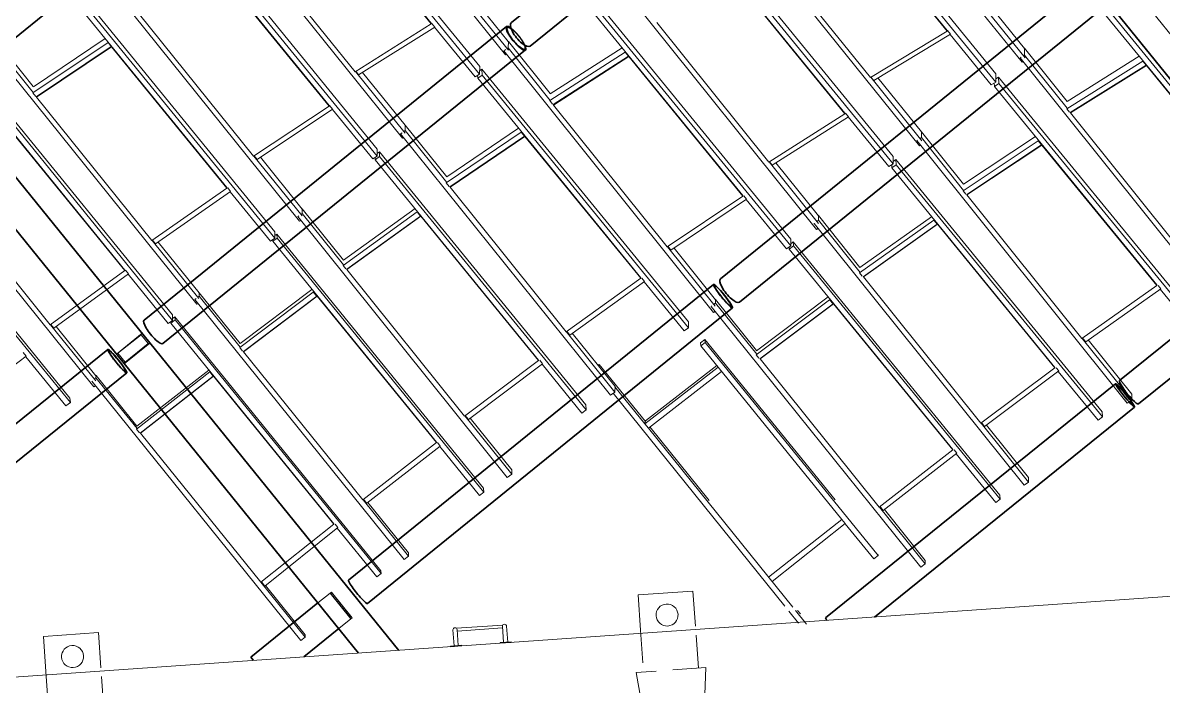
# Model space of a CAD drawing. Header units: millimetres. Extents: x 834681283 to 835686922, y 817551134 to 819407044.
# Drawn here: x 835264952 to 835275300, y 818099497 to 818105516 of the extents above; entities that cross this region are included whole.
import ezdxf

# ---------------------------------------------------------------- set-up
doc = ezdxf.new("R2010")
doc.units = ezdxf.units.MM
doc.header["$LTSCALE"] = 1200
doc.header["$MEASUREMENT"] = 0
for name, pattern in [('P01-MAGP-P-RF$0$HIDDEN2', [0.1875, 0.125, -0.0625]), ('P01-MAGP-P-RF$0$P01_MS_01_N1-FloorPlan-PART2OFUPPERROOFSETTINGOUT$0$BH DASHED2', [3, 2, -1]), ('P01-MAGP-P-RF$0$PHANTOM', [2.5, 1.25, -0.25, 0.25, -0.25, 0.25, -0.25])]:
    doc.linetypes.add(name, pattern=pattern)
for name, color, linetype, lineweight in [('P01-MAGP-P-RF$0$A-GENM', 253, 'Continuous', 13), ('P01-MAGP-P-RF$0$AR-ROOF_AR_BS_MI_', 3, 'Continuous', 18), ('P01-MAGP-P-RF$0$AR-STAIR_AR_BS_MI_', 253, 'Continuous', 18), ('P01-MAGP-P-RF$0$MMH053__', 253, 'P01-MAGP-P-RF$0$PHANTOM', 40), ('P01-MAGP-P-RF$0$P01_MS_01_N1-FloorPlan-PART2OFUPPERROOFSETTINGOUT$0$S-BEAM', 253, 'Continuous', 35), ('P01-MAGP-P-RF$0$P01_MS_01_N1-FloorPlan-PART2OFUPPERROOFSETTINGOUT$0$S-BEAM-HIDN', 253, 'P01-MAGP-P-RF$0$P01_MS_01_N1-FloorPlan-PART2OFUPPERROOFSETTINGOUT$0$BH DASHED2', 18), ('P01-MAGP-P-RF$0$ROOF MESH HALF TONE$0$A-GLAZ', 253, 'Continuous', 9), ('P01-MAGP-P-RF$0$ROOF MESH HALF TONE$0$A-MASS', 253, 'Continuous', 9)]:
    doc.layers.add(name, color=color, linetype=linetype, lineweight=lineweight)

# ---------------------------------------------------------------- blocks, each defined once
blk = doc.blocks.new('P01-MAGP-P-RF$0$P01_MS_01_N1-FloorPlan-PART2OFUPPERROOFSETTINGOUT$0$Circular Hollow Sections - CHS273x10_PSB97-8458872-PART 2 OF  UPPER ROOF SETTING OUT')
at = {"layer": 'P01-MAGP-P-RF$0$P01_MS_01_N1-FloorPlan-PART2OFUPPERROOFSETTINGOUT$0$S-BEAM'}
for p, q in [((50187, 9150), (48518, 7986)), ((48675, 7762), (50343, 8926))]:
    blk.add_line(p, q, dxfattribs=at)
for centre, major_axis, start_param, end_param in [((50265, 9038), (-78, 112), 0, 3.141593), ((50265, 9038), (-72, 104), 0, 3.141593), ((50265, 9038), (-78, 112), 3.141593, 6.283185), ((50265, 9038), (-72, 104), 3.141593, 6.283185), ((48596, 7874), (-78, 112), 0, 3.141593)]:
    blk.add_ellipse(centre, major_axis=major_axis, ratio=0.153707, start_param=start_param, end_param=end_param, dxfattribs=at)
blk = doc.blocks.new('P01-MAGP-P-RF$0$P01_MS_01_N1-FloorPlan-PART2OFUPPERROOFSETTINGOUT$0$Circular Hollow Sections - CHS273x10_PSB97-8456770-PART 2 OF  UPPER ROOF SETTING OUT')
at = {"layer": 'P01-MAGP-P-RF$0$P01_MS_01_N1-FloorPlan-PART2OFUPPERROOFSETTINGOUT$0$S-BEAM'}
for p, q in [((39380, 8908), (37808, 7812)), ((37965, 7588), (39536, 8684))]:
    blk.add_line(p, q, dxfattribs=at)
for centre, major_axis, start_param, end_param in [((39458, 8796), (-78, 112), 0, 3.141593), ((39458, 8796), (-78, 112), 3.141593, 6.283185), ((39458, 8796), (-72, 104), 0, 3.141593), ((39458, 8796), (-72, 104), 3.141593, 6.283185), ((37887, 7700), (-78, 112), 0, 3.141593)]:
    blk.add_ellipse(centre, major_axis=major_axis, ratio=0.106532, start_param=start_param, end_param=end_param, dxfattribs=at)
blk = doc.blocks.new('P01-MAGP-P-RF$0$P01_MS_01_N1-FloorPlan-PART2OFUPPERROOFSETTINGOUT$0$Circular Hollow Sections - CHS273x10_PSB97-8458911-PART 2 OF  UPPER ROOF SETTING OUT')
at = {"layer": 'P01-MAGP-P-RF$0$P01_MS_01_N1-FloorPlan-PART2OFUPPERROOFSETTINGOUT$0$S-BEAM'}
for p, q in [((48448, 11594), (44970, 9159)), ((45127, 8935), (48605, 11371))]:
    blk.add_line(p, q, dxfattribs=at)
for centre, major_axis, start_param, end_param in [((48527, 11482), (-78, 112), 0, 3.141593), ((48527, 11482), (-78, 112), 3.141593, 6.283185), ((48527, 11482), (-73, 104), 3.141593, 6.283185), ((48527, 11482), (-73, 104), 0, 3.141593), ((45048, 9047), (-78, 112), 0, 3.141593)]:
    blk.add_ellipse(centre, major_axis=major_axis, ratio=0.312425, start_param=start_param, end_param=end_param, dxfattribs=at)
blk = doc.blocks.new('P01-MAGP-P-RF$0$P01_MS_01_N1-FloorPlan-PART2OFUPPERROOFSETTINGOUT$0$Circular Hollow Sections - CHS273x10_PSB97-8458950-PART 2 OF  UPPER ROOF SETTING OUT')
at = {"layer": 'P01-MAGP-P-RF$0$P01_MS_01_N1-FloorPlan-PART2OFUPPERROOFSETTINGOUT$0$S-BEAM'}
for p, q in [((46711, 14040), (43240, 11610)), ((43396, 11386), (46867, 13816))]:
    blk.add_line(p, q, dxfattribs=at)
for centre, major_axis, start_param, end_param in [((46789, 13928), (-78, 112), 0, 3.141593), ((46789, 13928), (-73, 104), 0, 3.141593), ((46789, 13928), (-78, 112), 3.141593, 6.283185), ((46789, 13928), (-73, 104), 3.141593, 6.283185), ((43318, 11498), (-78, 112), 0, 3.141593)]:
    blk.add_ellipse(centre, major_axis=major_axis, ratio=0.364243, start_param=start_param, end_param=end_param, dxfattribs=at)
blk = doc.blocks.new('P01-MAGP-P-RF$0$P01_MS_01_N1-FloorPlan-PART2OFUPPERROOFSETTINGOUT$0$Circular Hollow Sections - CHS273x10_PSB97-8458951-PART 2 OF  UPPER ROOF SETTING OUT')
at = {"layer": 'P01-MAGP-P-RF$0$P01_MS_01_N1-FloorPlan-PART2OFUPPERROOFSETTINGOUT$0$S-BEAM'}
for p, q in [((43193, 11577), (39726, 9149)), ((39883, 8926), (43350, 11354))]:
    blk.add_line(p, q, dxfattribs=at)
for centre, major_axis, start_param, end_param in [((43272, 11465), (-78, 112), 0, 3.141593), ((43272, 11465), (-73, 104), 0, 3.141593), ((43272, 11465), (-78, 112), 5.534118, 6.283185), ((43272, 11465), (-73, 104), 5.557238, 6.283185), ((43272, 11465), (-73, 104), 3.141593, 3.867539), ((43272, 11465), (-78, 112), 3.141593, 3.89066), ((39804, 9038), (-78, 112), 0, 3.141593)]:
    blk.add_ellipse(centre, major_axis=major_axis, ratio=0.248608, start_param=start_param, end_param=end_param, dxfattribs=at)
at = {"layer": 'P01-MAGP-P-RF$0$P01_MS_01_N1-FloorPlan-PART2OFUPPERROOFSETTINGOUT$0$S-BEAM-HIDN'}
for major_axis, start_param, end_param in [((-78, 112), 3.891025, 5.533753), ((-73, 104), 3.867933, 5.556845)]:
    blk.add_ellipse((43272, 11465), major_axis=major_axis, ratio=0.248608, start_param=start_param, end_param=end_param, dxfattribs=at)
blk = doc.blocks.new('P01-MAGP-P-RF$0$P01_MS_01_N1-FloorPlan-PART2OFUPPERROOFSETTINGOUT$0$Circular Hollow Sections - CHS273x10_PSB97-8459037-PART 2 OF  UPPER ROOF SETTING OUT')
at = {"layer": 'P01-MAGP-P-RF$0$P01_MS_01_N1-FloorPlan-PART2OFUPPERROOFSETTINGOUT$0$S-BEAM'}
for p, q in [((41478, 14038), (38012, 11611)), ((38169, 11388), (41635, 13815))]:
    blk.add_line(p, q, dxfattribs=at)
for centre, major_axis, start_param, end_param in [((41557, 13927), (-78, 112), 0, 3.141593), ((41557, 13927), (-73, 104), 0, 3.141593), ((41557, 13927), (-78, 112), 5.79923, 6.283185), ((41557, 13927), (-73, 104), 5.873894, 6.283185), ((41557, 13927), (-73, 104), 3.141593, 3.551111), ((41557, 13927), (-78, 112), 3.141593, 3.625548), ((38090, 11500), (-78, 112), 0, 3.141593)]:
    blk.add_ellipse(centre, major_axis=major_axis, ratio=0.317176, start_param=start_param, end_param=end_param, dxfattribs=at)
at = {"layer": 'P01-MAGP-P-RF$0$P01_MS_01_N1-FloorPlan-PART2OFUPPERROOFSETTINGOUT$0$S-BEAM-HIDN'}
for major_axis, start_param, end_param in [((-73, 104), 3.551505, 5.8735), ((-78, 112), 3.625913, 5.798865)]:
    blk.add_ellipse((41557, 13927), major_axis=major_axis, ratio=0.317176, start_param=start_param, end_param=end_param, dxfattribs=at)
blk = doc.blocks.new('P01-MAGP-P-RF$0$ROOF MESH HALF TONE')
at = {"layer": 'P01-MAGP-P-RF$0$ROOF MESH HALF TONE$0$A-GLAZ', "lineweight": 5}
for p, q in [((41438, 13802), (43165, 11324)), ((42926, 11232), (41213, 13663)), ((41163, 13573), (42514, 11656)), ((41205, 13596), (42918, 11165)), ((46111, 13406), (47837, 10929)), ((47593, 10839), (45882, 13266)), ((45833, 13172), (47179, 11263)), ((45875, 13193), (47587, 10766)), ((40453, 13118), (42181, 10634)), ((41946, 10549), (40234, 12977)), ((41582, 12973), (42513, 11650)), ((40187, 12891), (41537, 10976)), ((40229, 12914), (41940, 10487)), ((45124, 12725), (46855, 10236)), ((41795, 11265), (40865, 12602)), ((46612, 10158), (44903, 12577)), ((46264, 12553), (47178, 11257)), ((39467, 12434), (41197, 9946)), ((44855, 12486), (46202, 10580)), ((44898, 12508), (46606, 10090)), ((39210, 12211), (40559, 10298)), ((39252, 12236), (40963, 9809)), ((40966, 9865), (39255, 12292)), ((40594, 12307), (41537, 10970)), ((46454, 10887), (45542, 12200)), ((44138, 12043), (45871, 9546)), ((40821, 10565), (39880, 11918)), ((42774, 11967), (43195, 11362)), ((42842, 11956), (43200, 11441)), ((38530, 11826), (38872, 11334)), ((43878, 11805), (45225, 9899)), ((43920, 11829), (45628, 9414)), ((45632, 9475), (43924, 11891)), ((45273, 11888), (46201, 10575)), ((38483, 11748), (40213, 9260)), ((38525, 11773), (38868, 11279)), ((39553, 11725), (38872, 11333)), ((39987, 9179), (38275, 11608)), ((38865, 11277), (39576, 11686)), ((38892, 11238), (39603, 11647)), ((38895, 11235), (39606, 11644)), ((39576, 11686), (39577, 11691)), ((39603, 11647), (39576, 11686)), ((39604, 11652), (39603, 11647)), ((39606, 11649), (39603, 11647)), ((39606, 11649), (39606, 11644)), ((39606, 11644), (40560, 10291)), ((42513, 11650), (41795, 11265)), ((41824, 11234), (42543, 11619)), ((42514, 11656), (42513, 11650)), ((42543, 11619), (42516, 11657)), ((42541, 11618), (42876, 11142)), ((48808, 11649), (50544, 9148)), ((38232, 11533), (39583, 9615)), ((38274, 11559), (39985, 9130)), ((45481, 10185), (44555, 11519)), ((47434, 11589), (47869, 10966)), ((47502, 11578), (47869, 11052)), ((50299, 9086), (48595, 11493)), ((43194, 11384), (43185, 11378)), ((43201, 11442), (43194, 11384)), ((43194, 11384), (43542, 10882)), ((43201, 11442), (43547, 10943)), ((48550, 11405), (49893, 9508)), ((48593, 11428), (50297, 9020)), ((43171, 11370), (43152, 11360)), ((43152, 11360), (44886, 8859)), ((43165, 11324), (43174, 11329)), ((44226, 11313), (43546, 10942)), ((38865, 11277), (38889, 11242)), ((38895, 11235), (38895, 11240)), ((39848, 9865), (38895, 11235)), ((41798, 11267), (42209, 10677)), ((41800, 11268), (41824, 11234)), ((41862, 11254), (42214, 10749)), ((42918, 11165), (42926, 11232)), ((42922, 11194), (42944, 11207)), ((42944, 11207), (42942, 11153)), ((44652, 8790), (42944, 11207)), ((43537, 10880), (44251, 11270)), ((43567, 10843), (44278, 11232)), ((43568, 10838), (44281, 11228)), ((44251, 11270), (44252, 11275)), ((44278, 11232), (44251, 11270)), ((44279, 11237), (44278, 11232)), ((44282, 11234), (44278, 11232)), ((44282, 11234), (44281, 11228)), ((44281, 11228), (45225, 9894)), ((47178, 11257), (46454, 10887)), ((46483, 10857), (47207, 11227)), ((47179, 11263), (47178, 11257)), ((47207, 11227), (47181, 11264)), ((47205, 11226), (47544, 10745)), ((42876, 11142), (42918, 11165)), ((42900, 11128), (42901, 11155)), ((42942, 11153), (42900, 11128)), ((42900, 11128), (44249, 9219)), ((42942, 11153), (44650, 8736)), ((37499, 11063), (39229, 8577)), ((38618, 10981), (39583, 9611)), ((41537, 10970), (40821, 10565)), ((41537, 10976), (41540, 10977)), ((41537, 10976), (41537, 10970)), ((41567, 10939), (41542, 10974)), ((47831, 10974), (47822, 10969)), ((47822, 10969), (49559, 8460)), ((47864, 10992), (47855, 10987)), ((47869, 11054), (47864, 10992)), ((47864, 10992), (48217, 10483)), ((47869, 11054), (48220, 10546)), ((39006, 8491), (37294, 10924)), ((37294, 10882), (39007, 8450)), ((40851, 10533), (41567, 10939)), ((41564, 10937), (41898, 10464)), ((43537, 10880), (43561, 10846)), ((46458, 10889), (46881, 10281)), ((46460, 10890), (46483, 10857)), ((46523, 10878), (46882, 10361)), ((47837, 10929), (47847, 10933)), ((48902, 10908), (48220, 10546)), ((48930, 10861), (48931, 10867)), ((43568, 10838), (43568, 10844)), ((44509, 9481), (43568, 10838)), ((47544, 10745), (47587, 10766)), ((47587, 10766), (47593, 10839)), ((47589, 10794), (47615, 10809)), ((47615, 10809), (47613, 10752)), ((49320, 8401), (47615, 10809)), ((48212, 10480), (48930, 10861)), ((48242, 10443), (48957, 10823)), ((48243, 10439), (48960, 10819)), ((48957, 10823), (48930, 10861)), ((48958, 10829), (48957, 10823)), ((48961, 10825), (48957, 10823)), ((48961, 10825), (48960, 10819)), ((48960, 10819), (49893, 9503)), ((42181, 10683), (42167, 10675)), ((42167, 10675), (43901, 8176)), ((42209, 10700), (42197, 10694)), ((42214, 10750), (42209, 10700)), ((42209, 10700), (42554, 10203)), ((42214, 10750), (42558, 10255)), ((47571, 10727), (47572, 10759)), ((47613, 10752), (47571, 10727)), ((47571, 10727), (48917, 8827)), ((47613, 10752), (49318, 8344)), ((40824, 10566), (41223, 9993)), ((40827, 10568), (40851, 10533)), ((42181, 10634), (42192, 10639)), ((42549, 10200), (43258, 10614)), ((43237, 10651), (42557, 10254)), ((42580, 10162), (43286, 10574)), ((42581, 10159), (43289, 10572)), ((43258, 10614), (43259, 10620)), ((43286, 10574), (43258, 10614)), ((43287, 10581), (43286, 10574)), ((43290, 10577), (43286, 10574)), ((43290, 10577), (43289, 10572)), ((43289, 10572), (44249, 9215)), ((46201, 10575), (45481, 10185)), ((46202, 10580), (46201, 10575)), ((46202, 10580), (46205, 10582)), ((46231, 10544), (46208, 10578)), ((38875, 9167), (37910, 10553)), ((40883, 10551), (41228, 10055)), ((41898, 10464), (41940, 10487)), ((41962, 10481), (41921, 10455)), ((41921, 10455), (41921, 10476)), ((41921, 10455), (43273, 8539)), ((41940, 10487), (41946, 10549)), ((41943, 10512), (41963, 10525)), ((41963, 10525), (41962, 10481)), ((41962, 10481), (43672, 8058)), ((43673, 8103), (41963, 10525)), ((45511, 10154), (46231, 10544)), ((46228, 10543), (46564, 10068)), ((48212, 10480), (48235, 10447)), ((46883, 10363), (46878, 10311)), ((46883, 10363), (47230, 9861)), ((48243, 10439), (48243, 10444)), ((49174, 9095), (48243, 10439)), ((40560, 10291), (39848, 9865)), ((39878, 9832), (40591, 10259)), ((40561, 10296), (40559, 10298)), ((40561, 10296), (40560, 10291)), ((40561, 10296), (40564, 10298)), ((40591, 10259), (40567, 10294)), ((40588, 10257), (40921, 9784)), ((46840, 10288), (46836, 10286)), ((46836, 10286), (48574, 7776)), ((46878, 10311), (46865, 10303)), ((46878, 10311), (47227, 9806)), ((47911, 10247), (47230, 9861)), ((42549, 10200), (42572, 10167)), ((42581, 10159), (42581, 10163)), ((43539, 8778), (42581, 10159)), ((45484, 10186), (45893, 9598)), ((45487, 10188), (45511, 10154)), ((45546, 10173), (45897, 9668)), ((46606, 10090), (46612, 10158)), ((46855, 10236), (46867, 10242)), ((47222, 9803), (47934, 10207)), ((47253, 9766), (47961, 10168)), ((47254, 9762), (47965, 10166)), ((47934, 10207), (47935, 10214)), ((47961, 10168), (47934, 10207)), ((47962, 10176), (47961, 10168)), ((47965, 10171), (47961, 10168)), ((47965, 10171), (47965, 10166)), ((47965, 10166), (48917, 8822)), ((41228, 10057), (41224, 10016)), ((41228, 10057), (41570, 9565)), ((46564, 10068), (46606, 10090)), ((46592, 10054), (46592, 10083)), ((46634, 10080), (46592, 10054)), ((46592, 10054), (47941, 8146)), ((46608, 10111), (46634, 10127)), ((46634, 10127), (46634, 10080)), ((48341, 7714), (46634, 10127)), ((46634, 10080), (48340, 7667)), ((41195, 9997), (41183, 9990)), ((41183, 9990), (42915, 7496)), ((41197, 9946), (41209, 9952)), ((41224, 10016), (41212, 10008)), ((41224, 10016), (41567, 9523)), ((41562, 9520), (42266, 9957)), ((42250, 9988), (41569, 9566)), ((42266, 9957), (42268, 9963)), ((42294, 9917), (42266, 9957)), ((39851, 9866), (40237, 9310)), ((39853, 9868), (39878, 9832)), ((39905, 9848), (40244, 9362)), ((40963, 9809), (40966, 9865)), ((40965, 9833), (40982, 9844)), ((40982, 9844), (40982, 9809)), ((42694, 7413), (40982, 9844)), ((41593, 9483), (42294, 9917)), ((41594, 9480), (42298, 9916)), ((42295, 9924), (42294, 9917)), ((42298, 9920), (42294, 9917)), ((42298, 9920), (42298, 9916)), ((42298, 9916), (43272, 8536)), ((45225, 9894), (44509, 9481)), ((44540, 9449), (45256, 9863)), ((45225, 9899), (45225, 9894)), ((45256, 9863), (45233, 9897)), ((45253, 9861), (45586, 9390)), ((40921, 9784), (40963, 9809)), ((40982, 9809), (40941, 9782)), ((40941, 9782), (40941, 9796)), ((40941, 9782), (42295, 7860)), ((40982, 9809), (42694, 7378)), ((47222, 9803), (47244, 9771)), ((47254, 9762), (47254, 9767)), ((48204, 8390), (47254, 9762)), ((45893, 9627), (45878, 9618)), ((45897, 9670), (45893, 9627)), ((45893, 9627), (46238, 9129)), ((45897, 9670), (46240, 9174)), ((39583, 9611), (38875, 9167)), ((38905, 9133), (39614, 9578)), ((39583, 9615), (39587, 9617)), ((39583, 9615), (39583, 9611)), ((39614, 9578), (39590, 9613)), ((39611, 9576), (39944, 9104)), ((41562, 9520), (41585, 9487)), ((45854, 9603), (45852, 9601)), ((45852, 9601), (47587, 7098)), ((45871, 9546), (45885, 9553)), ((46232, 9125), (46938, 9555)), ((46921, 9588), (46240, 9174)), ((46938, 9555), (46939, 9563)), ((46966, 9516), (46938, 9555)), ((46967, 9524), (46966, 9516)), ((41594, 9480), (41594, 9484)), ((42567, 8079), (41594, 9480)), ((44512, 9482), (44905, 8916)), ((44516, 9484), (44540, 9449)), ((44570, 9467), (44913, 8973)), ((45628, 9414), (45632, 9475)), ((45629, 9432), (45652, 9448)), ((45652, 9448), (45653, 9412)), ((47362, 7024), (45652, 9448)), ((46264, 9088), (46966, 9516)), ((46266, 9086), (46970, 9515)), ((46971, 9519), (46966, 9516)), ((46971, 9519), (46970, 9515)), ((46970, 9515), (47941, 8143)), ((40241, 9332), (40228, 9323)), ((40244, 9362), (40241, 9332)), ((40241, 9332), (40580, 8844)), ((40244, 9362), (40581, 8877)), ((41265, 9322), (40581, 8877)), ((45586, 9390), (45628, 9414)), ((45653, 9412), (45611, 9385)), ((45611, 9385), (45611, 9404)), ((45611, 9385), (46964, 7467)), ((45653, 9412), (47363, 6988)), ((40211, 9312), (40200, 9305)), ((40200, 9305), (41930, 6819)), ((40213, 9260), (40226, 9267)), ((40575, 8841), (41276, 9297)), ((40607, 8803), (41305, 9257)), ((40608, 8801), (41309, 9257)), ((41276, 9297), (41278, 9304)), ((41305, 9257), (41276, 9297)), ((41306, 9264), (41305, 9257)), ((41309, 9260), (41305, 9257)), ((41309, 9260), (41309, 9257)), ((41309, 9257), (42295, 7857)), ((44249, 9215), (43539, 8778)), ((44249, 9219), (44249, 9215)), ((44281, 9183), (44258, 9216)), ((38877, 9168), (39251, 8630)), ((38880, 9170), (38905, 9133)), ((38927, 9147), (39254, 8677)), ((39944, 9104), (39985, 9130)), ((39966, 9106), (39965, 9117)), ((40007, 9134), (39966, 9106)), ((41316, 7186), (39966, 9106)), ((39985, 9130), (39987, 9179)), ((39986, 9146), (40006, 9159)), ((40006, 9159), (41712, 6732)), ((40006, 9159), (40007, 9134)), ((41713, 6708), (40007, 9134)), ((43570, 8746), (44281, 9183)), ((44277, 9180), (44608, 8711)), ((46232, 9125), (46254, 9094)), ((46266, 9086), (46266, 9090)), ((47235, 7688), (46266, 9086)), ((38637, 8897), (38612, 8932)), ((44873, 8919), (44868, 8916)), ((44868, 8916), (46600, 6423)), ((44910, 8943), (44893, 8933)), ((44913, 8974), (44910, 8943)), ((44910, 8943), (45251, 8453)), ((44913, 8974), (45252, 8486)), ((45244, 8448), (45945, 8901)), ((45934, 8927), (45251, 8485)), ((45945, 8901), (45947, 8909)), ((45973, 8861), (45945, 8901)), ((37931, 8437), (38637, 8897)), ((38633, 8894), (38965, 8423)), ((40575, 8841), (40599, 8808)), ((40608, 8801), (40608, 8804)), ((41594, 7386), (40608, 8801)), ((44886, 8859), (44902, 8868)), ((45276, 8411), (45973, 8861)), ((45278, 8410), (45978, 8862)), ((45975, 8869), (45973, 8861)), ((45978, 8864), (45973, 8861)), ((45978, 8864), (45978, 8862)), ((45978, 8862), (46964, 7465)), ((48917, 8822), (48204, 8390)), ((48917, 8827), (48917, 8822)), ((48950, 8791), (48927, 8823)), ((43541, 8779), (43942, 8201)), ((43545, 8782), (43570, 8746)), ((43594, 8760), (43948, 8251)), ((44608, 8711), (44650, 8736)), ((44650, 8736), (44652, 8790)), ((48236, 8358), (48950, 8791)), ((48944, 8788), (49276, 8319)), ((40944, 6151), (39214, 8631)), ((39255, 8659), (39239, 8648)), ((39254, 8678), (39257, 8680)), ((39257, 8680), (39255, 8659)), ((39595, 8172), (39255, 8659)), ((39595, 8195), (39257, 8680)), ((39590, 8168), (40288, 8639)), ((40282, 8657), (39595, 8194)), ((39621, 8130), (40317, 8598)), ((39623, 8129), (40321, 8599)), ((40288, 8639), (40289, 8645)), ((40317, 8598), (40288, 8639)), ((40318, 8605), (40317, 8598)), ((40321, 8601), (40317, 8598)), ((40321, 8601), (40321, 8599)), ((40321, 8599), (41316, 7184)), ((44790, 8593), (44749, 8565)), ((44749, 8565), (44750, 8591)), ((44750, 8591), (44791, 8619)), ((44791, 8619), (44790, 8593)), ((46222, 6556), (44790, 8593)), ((44791, 8619), (45869, 7087)), ((39007, 8450), (39006, 8491)), ((39229, 8577), (39245, 8587)), ((43272, 8536), (42567, 8079)), ((42599, 8046), (43305, 8503)), ((43273, 8539), (43272, 8536)), ((43305, 8503), (43282, 8536)), ((43301, 8500), (43631, 8032)), ((44749, 8565), (45916, 6905)), ((38965, 8423), (39007, 8450)), ((43807, 8453), (43819, 8461)), ((43819, 8461), (43815, 8442)), ((43819, 8461), (44200, 7915)), ((45244, 8448), (45266, 8417)), ((45278, 8410), (45279, 8412)), ((46263, 6992), (45278, 8410)), ((48207, 8391), (48616, 7801)), ((48211, 8394), (48236, 8358)), ((44194, 7894), (44892, 8361)), ((44881, 8376), (44202, 7921)), ((44920, 8321), (44223, 7853)), ((48261, 8373), (48620, 7854)), ((43901, 8176), (43942, 8201)), ((45345, 6157), (43927, 8192)), ((43942, 8201), (43948, 8251)), ((43947, 8249), (44195, 7894)), ((39590, 8168), (39613, 8134)), ((39623, 8129), (39623, 8131)), ((40618, 6703), (39623, 8129)), ((42570, 8080), (42957, 7523)), ((42573, 8083), (42599, 8046)), ((43672, 8058), (43673, 8103)), ((47941, 8143), (47235, 7688)), ((47268, 7655), (47975, 8111)), ((47941, 8146), (47941, 8143)), ((47975, 8111), (47953, 8142)), ((47969, 8107), (48299, 7640)), ((42617, 8057), (42960, 7563)), ((43631, 8032), (43672, 8058)), ((44202, 7921), (44194, 7894)), ((44194, 7894), (44223, 7853)), ((42295, 7857), (41594, 7386)), ((41626, 7351), (42328, 7823)), ((42295, 7860), (42295, 7857)), ((42328, 7823), (42305, 7857)), ((42323, 7820), (42653, 7351)), ((44223, 7853), (45416, 6142)), ((44237, 7863), (44726, 7160)), ((44726, 7160), (44237, 7863)), ((48574, 7776), (48616, 7801)), ((48616, 7801), (48620, 7854)), ((47238, 7688), (47629, 7124)), ((47242, 7693), (47268, 7655)), ((47285, 7667), (47633, 7166)), ((48299, 7640), (48340, 7667)), ((48340, 7667), (48341, 7714)), ((42957, 7523), (42960, 7563)), ((42915, 7496), (42957, 7523)), ((46964, 7465), (46263, 6992)), ((46964, 7467), (46964, 7465)), ((46999, 7432), (46976, 7463)), ((41596, 7385), (41971, 6847)), ((41599, 7389), (41626, 7351)), ((41638, 7359), (41974, 6877)), ((42653, 7351), (42694, 7378)), ((42694, 7378), (42694, 7413)), ((46297, 6959), (46999, 7432)), ((46992, 7427), (47322, 6960)), ((41316, 7184), (40618, 6703)), ((40651, 6667), (41349, 7149)), ((41316, 7184), (41316, 7186)), ((41349, 7149), (41326, 7183)), ((41672, 6680), (41344, 7146)), ((47629, 7124), (47633, 7166)), ((47587, 7098), (47629, 7124)), ((46265, 6993), (46642, 6451)), ((46270, 6997), (46297, 6959)), ((46308, 6966), (46645, 6481)), ((47322, 6960), (47363, 6988)), ((47363, 6988), (47362, 7024)), ((41930, 6819), (41971, 6847)), ((41971, 6847), (41974, 6877)), ((45916, 6905), (45217, 6427)), ((45245, 6386), (45945, 6865)), ((45945, 6865), (45916, 6905)), ((45945, 6863), (46181, 6528)), ((41713, 6708), (41712, 6732)), ((40985, 6179), (40619, 6704)), ((40623, 6707), (40651, 6667)), ((40987, 6199), (40657, 6672)), ((41672, 6680), (41713, 6708)), ((46181, 6528), (46222, 6556)), ((46222, 6556), (46223, 6564)), ((46600, 6423), (46642, 6451)), ((46642, 6451), (46645, 6481)), ((40944, 6151), (40985, 6179)), ((40985, 6179), (40987, 6199)), ((45459, 5993), (45378, 6109)), ((45439, 6109), (45529, 5980)), ((45459, 6109), (45483, 6075))]:
    blk.add_line(p, q, dxfattribs=at)
at = {"layer": 'P01-MAGP-P-RF$0$ROOF MESH HALF TONE$0$A-MASS', "lineweight": 5}
for points, knots in [([(26562, 74607), (26762, 74322), (27147, 73772), (27692, 72993), (28213, 72250), (28632, 71651), (28962, 71180), (29208, 70828), (29453, 70478), (29658, 70186), (29822, 69952), (29985, 69718), (30190, 69426), (30436, 69074), (30683, 68722), (30929, 68370), (31135, 68076), (31300, 67841), (31424, 67664), (31548, 67487), (31672, 67310), (31796, 67133), (31961, 66896), (32251, 66482), (32584, 66007), (32917, 65531), (33168, 65173), (33419, 64814), (33671, 64454), (33924, 64094), (34261, 63612), (34685, 63007), (35196, 62277), (35710, 61543), (36227, 60804), (36922, 59812), (37624, 58809), (38334, 57795), (39051, 56772), (39957, 55478), (40880, 54160), (41629, 53090), (42196, 52280), (42769, 51461), (43347, 50637), (43928, 49806), (44512, 48972), (45098, 48136), (45684, 47298), (46271, 46460), (46857, 45623), (47441, 44789), (48219, 43678), (49188, 42294), (50152, 40918), (50919, 39822), (51684, 38730), (52635, 37372), (53769, 35752), (54708, 34411), (55455, 33344), (56014, 32546), (56571, 31750), (57127, 30957), (57680, 30166), (58140, 29509), (58508, 28984), (58737, 28657), (58920, 28396), (59057, 28200), (59194, 28004), (59331, 27808), (59468, 27613), (59650, 27352), (59878, 27027), (60151, 26637), (60514, 26118), (60968, 25471), (61510, 24697), (62050, 23925), (62589, 23155), (63127, 22388), (63663, 21622), (64197, 20859), (64730, 20098), (65261, 19339), (65703, 18709), (66055, 18205), (66319, 17828), (66583, 17452), (66846, 17076), (67109, 16700), (67460, 16199), (67899, 15572), (68428, 14817), (68960, 14057), (69498, 13289), (70224, 12252), (71152, 10927), (71924, 9824), (72319, 9260)], [0, 0, 0, 0, 0.011905, 0.02381, 0.035714, 0.047619, 0.053571, 0.059524, 0.065476, 0.071429, 0.074405, 0.077381, 0.083333, 0.089286, 0.095238, 0.10119, 0.107143, 0.110119, 0.113095, 0.116071, 0.119048, 0.122024, 0.125, 0.130952, 0.142857, 0.14881, 0.154762, 0.160714, 0.166667, 0.172619, 0.178571, 0.190476, 0.202381, 0.214286, 0.22619, 0.238095, 0.261905, 0.27381, 0.285714, 0.309524, 0.333333, 0.345238, 0.357143, 0.369048, 0.380952, 0.392857, 0.404762, 0.416667, 0.428571, 0.440476, 0.452381, 0.464286, 0.47619, 0.5, 0.52381, 0.535714, 0.547619, 0.571429, 0.595238, 0.619048, 0.630952, 0.642857, 0.654762, 0.666667, 0.678571, 0.690476, 0.696429, 0.702381, 0.705357, 0.708333, 0.71131, 0.714286, 0.717262, 0.720238, 0.72619, 0.732143, 0.738095, 0.75, 0.761905, 0.77381, 0.785714, 0.797619, 0.809524, 0.821429, 0.833333, 0.845238, 0.857143, 0.863095, 0.869048, 0.875, 0.880952, 0.886905, 0.892857, 0.904762, 0.916667, 0.928571, 0.940476, 0.952381, 0.97619, 1, 1, 1, 1]), ([(72319, 9260), (72270, 9330), (72171, 9471), (71975, 9751), (71635, 10236), (71157, 10919), (70595, 11722), (70042, 12511), (69498, 13289), (68960, 14057), (68428, 14817), (67899, 15572), (67460, 16199), (67109, 16700), (66846, 17076), (66583, 17452), (66319, 17828), (66055, 18205), (65791, 18583), (65526, 18961), (65173, 19466), (64818, 19972), (64463, 20479), (64197, 20860), (63930, 21241), (63662, 21623), (63395, 22005), (63171, 22324), (62992, 22580), (62858, 22772), (62724, 22963), (62589, 23156), (62454, 23348), (62275, 23604), (61960, 24054), (61330, 24954), (60425, 26247), (59332, 27807), (58416, 29115), (57772, 30034), (57403, 30561), (57126, 30957), (56849, 31353), (56571, 31750), (56293, 32148), (55921, 32679), (55269, 33610), (54333, 34947), (53391, 36292), (52634, 37373), (52064, 38187), (51492, 39003), (50919, 39822), (50344, 40644), (49766, 41468), (49188, 42295), (48607, 43124), (48025, 43955), (47441, 44789), (46857, 45623), (46271, 46460), (45684, 47298), (45098, 48136), (44512, 48972), (43928, 49806), (43347, 50637), (42769, 51461), (42196, 52280), (41629, 53090), (41067, 53892), (40511, 54687), (39959, 55474), (39231, 56514), (38332, 57798), (37448, 59061), (36748, 60060), (36227, 60804), (35710, 61543), (35003, 62553), (34292, 63568), (33576, 64590), (33042, 65353), (32511, 66111), (31982, 66867), (31455, 67620), (31017, 68245), (30667, 68745), (30406, 69118), (30144, 69492), (29883, 69865), (29665, 70175), (29492, 70423), (29361, 70610), (29231, 70796), (29057, 71044), (28839, 71356), (28574, 71734), (28217, 72244), (27759, 72898), (27182, 73721), (26774, 74305), (26562, 74607)], [0, 0, 0, 0, 0.002976, 0.005952, 0.011905, 0.02381, 0.035714, 0.047619, 0.059524, 0.071429, 0.083333, 0.095238, 0.107143, 0.113095, 0.119048, 0.125, 0.130952, 0.136905, 0.142857, 0.14881, 0.154762, 0.166667, 0.172619, 0.178571, 0.184524, 0.190476, 0.196429, 0.202381, 0.205357, 0.208333, 0.21131, 0.214286, 0.217262, 0.220238, 0.22619, 0.238095, 0.261905, 0.285714, 0.309524, 0.321429, 0.327381, 0.333333, 0.339286, 0.345238, 0.35119, 0.357143, 0.369048, 0.392857, 0.416667, 0.428571, 0.440476, 0.452381, 0.464286, 0.47619, 0.488095, 0.5, 0.511905, 0.52381, 0.535714, 0.547619, 0.559524, 0.571429, 0.583333, 0.595238, 0.607143, 0.619048, 0.630952, 0.642857, 0.654762, 0.666667, 0.678571, 0.690476, 0.702381, 0.72619, 0.75, 0.761905, 0.77381, 0.785714, 0.797619, 0.822917, 0.835565, 0.848214, 0.860863, 0.873512, 0.886161, 0.89881, 0.905134, 0.911458, 0.917783, 0.924107, 0.930432, 0.933594, 0.936756, 0.939918, 0.94308, 0.949405, 0.955729, 0.962054, 0.974702, 0.987351, 1, 1, 1, 1])]:
    blk.add_open_spline(points, degree=3, knots=knots, dxfattribs=at)
blk = doc.blocks.new('P01-MAGP-P-RF$0$Antenna_Mobile - Antenna_Mobile-9597015-Proposed Mesh Open Calc')
at = {"layer": 'P01-MAGP-P-RF$0$A-GENM', "linetype": 'P01-MAGP-P-RF$0$HIDDEN2'}
for p, q in [((32605.6, 75024), (32474.1, 75024)), ((32394.6, 74952.7), (32381.4, 74831)), ((32698.4, 74831), (32685.1, 74952.7)), ((32381.4, 74831), (32698.4, 74831)), ((32414.9, 74831), (32414.9, 74640.5)), ((32664.9, 74640.5), (32664.9, 74831))]:
    blk.add_line(p, q, dxfattribs=at)
at = {"layer": 'P01-MAGP-P-RF$0$A-GENM'}
for p, q in [((32414.9, 74640.5), (32414.9, 74481)), ((32664.9, 74481), (32664.9, 74640.5)), ((32414.9, 74481), (32664.9, 74481))]:
    blk.add_line(p, q, dxfattribs=at)
at = {"layer": 'P01-MAGP-P-RF$0$A-GENM', "linetype": 'P01-MAGP-P-RF$0$HIDDEN2'}
for centre, start, end in [((32474.1, 74944), 90, 173.7902), ((32605.6, 74944), 6.2098, 90)]:
    blk.add_arc(centre, 80, start, end, dxfattribs=at)
at = {"layer": 'P01-MAGP-P-RF$0$A-GENM'}
for start, end in [(0, 180), (180, 0)]:
    blk.add_arc((32539.9, 74581), 50, start, end, dxfattribs=at)
blk = doc.blocks.new('P01-MAGP-P-RF')
at = {"layer": 'P01-MAGP-P-RF$0$AR-ROOF_AR_BS_MI_'}
blk.add_lwpolyline([(835316678, 818156597, 0.520567), (835304822, 818171239), (835238974, 818166635, 0.414214), (835228304, 818154361), (835231491, 818108773, 0.414214), (835243765, 818098103), (835288829, 818101253, 0.315299), (835304431, 818113886)], format="xyb", close=True, dxfattribs=at)
at = {"layer": 'P01-MAGP-P-RF$0$AR-STAIR_AR_BS_MI_'}
for p, q in [((835268855, 818100007), (835268865, 818099863)), ((835269308, 818100051), (835268888, 818100022)), ((835268893, 818100010), (835268903, 818099866)), ((835269305, 818100026), (835268894, 818099997)), ((835269304, 818100038), (835269314, 818099895)), ((835269342, 818100041), (835269352, 818099897))]:
    blk.add_line(p, q, dxfattribs=at)
for points in [[(835268834, 818099861), (835268934, 818099868), (835268934, 818099862), (835268835, 818099855)], [(835269283, 818099893), (835269383, 818099899), (835269383, 818099894), (835269284, 818099887)]]:
    blk.add_lwpolyline(points, close=True, dxfattribs=at)
for centre in [(835268874, 818100008), (835269323, 818100040)]:
    blk.add_arc(centre, 19, 3.9989, 183.9989, dxfattribs=at)
at = {"layer": 'P01-MAGP-P-RF$0$P01_MS_01_N1-FloorPlan-PART2OFUPPERROOFSETTINGOUT$0$S-BEAM'}
for p, q in [((835276654, 818103410), (835274785, 818105718)), ((835266104, 818102613), (835264229, 818104929)), ((835265871, 818102425), (835263996, 818104740)), ((835271220, 818103142), (835267907, 818100459)), ((835268079, 818100247), (835271392, 818102930)), ((835266104, 818102613), (835265871, 818102425)), ((835265871, 818102425), (835266104, 818102613)), ((835268364, 818099822), (835266104, 818102613)), ((835267999, 818099797), (835265871, 818102425)), ((835274868, 818102241), (835272237, 818100118)), ((835272679, 818100124), (835275040, 818102029)), ((835267630, 818100252), (835267022, 818099760)), ((835267501, 818099762), (835267819, 818100019)), ((835267047, 818099730), (835267022, 818099760))]:
    blk.add_line(p, q, dxfattribs=at)
for centre, major_axis, ratio, start_param, end_param in [((835271306, 818103036), (-86, 106), 0.112738, 0, 3.141593), ((835271306, 818103036), (-86, 106), 0.112738, 3.141593, 6.283185), ((835271306, 818103036), (-79.6, 98.3), 0.112738, 0, 3.141593), ((835271306, 818103036), (-79.6, 98.3), 0.112738, 3.141593, 6.283185), ((835274954, 818102135), (-86, 106), 0.079053, 0, 3.141593), ((835274954, 818102135), (-86, 106), 0.079053, 3.141593, 6.283185), ((835274954, 818102135), (-79.4, 98.5), 0.079053, 0, 3.141593), ((835274954, 818102135), (-79.4, 98.5), 0.079053, 3.141593, 6.283185), ((835267993, 818100353), (-86, 106), 0.112738, 0, 3.141593), ((835272322, 818100012), (-86, 106), 0.079053, 0, 0.627191)]:
    blk.add_ellipse(centre, major_axis=major_axis, ratio=ratio, start_param=start_param, end_param=end_param, dxfattribs=at)
at = {"layer": 'P01-MAGP-P-RF$0$P01_MS_01_N1-FloorPlan-PART2OFUPPERROOFSETTINGOUT$0$S-BEAM-HIDN'}
for p, q in [((835265802, 818102510), (835266035, 818102699)), ((835266025, 818102686), (835265816, 818102517)), ((835265881, 818102437), (835266089, 818102606)), ((835266089, 818102606), (835266025, 818102686)), ((835265816, 818102517), (835265881, 818102437)), ((835267740, 818100342), (835267630, 818100252)), ((835267752, 818100351), (835267740, 818100342)), ((835267740, 818100342), (835267929, 818100109)), ((835267749, 818100333), (835267759, 818100341)), ((835267922, 818100119), (835267749, 818100333)), ((835267940, 818100118), (835267752, 818100351)), ((835267759, 818100341), (835267932, 818100127)), ((835267932, 818100127), (835267922, 818100119)), ((835267929, 818100109), (835267940, 818100118)), ((835267819, 818100019), (835267929, 818100109))]:
    blk.add_line(p, q, dxfattribs=at)
at = {"layer": 'P01-MAGP-P-RF$0$A-GENM', "xscale": 2, "yscale": 2, "zscale": 2, "rotation": 183.9989487381694}
for p in [(835325317, 818253480), (835319923, 818253103)]:
    blk.add_blockref('P01-MAGP-P-RF$0$Antenna_Mobile - Antenna_Mobile-9597015-Proposed Mesh Open Calc', p, dxfattribs=at)
at = {"layer": 'P01-MAGP-P-RF$0$MMH053__', "rotation": 3.998948738169357}
blk.add_blockref('P01-MAGP-P-RF$0$ROOF MESH HALF TONE', (835227061, 818090920), dxfattribs=at)
at = {"layer": 'P01-MAGP-P-RF$0$P01_MS_01_N1-FloorPlan-PART2OFUPPERROOFSETTINGOUT$0$S-BEAM', "rotation": 3.998948738169357}
for name in ['P01-MAGP-P-RF$0$P01_MS_01_N1-FloorPlan-PART2OFUPPERROOFSETTINGOUT$0$Circular Hollow Sections - CHS273x10_PSB97-8458950-PART 2 OF  UPPER ROOF SETTING OUT', 'P01-MAGP-P-RF$0$P01_MS_01_N1-FloorPlan-PART2OFUPPERROOFSETTINGOUT$0$Circular Hollow Sections - CHS273x10_PSB97-8458911-PART 2 OF  UPPER ROOF SETTING OUT', 'P01-MAGP-P-RF$0$P01_MS_01_N1-FloorPlan-PART2OFUPPERROOFSETTINGOUT$0$Circular Hollow Sections - CHS273x10_PSB97-8458872-PART 2 OF  UPPER ROOF SETTING OUT', 'P01-MAGP-P-RF$0$P01_MS_01_N1-FloorPlan-PART2OFUPPERROOFSETTINGOUT$0$Circular Hollow Sections - CHS273x10_PSB97-8456770-PART 2 OF  UPPER ROOF SETTING OUT']:
    blk.add_blockref(name, (835227061, 818090920), dxfattribs=at)
at = {"layer": 'P01-MAGP-P-RF$0$P01_MS_01_N1-FloorPlan-PART2OFUPPERROOFSETTINGOUT$0$S-BEAM', "linetype": 'P01-MAGP-P-RF$0$P01_MS_01_N1-FloorPlan-PART2OFUPPERROOFSETTINGOUT$0$BH DASHED2', "lineweight": 18, "rotation": 3.998948738169357}
for name in ['P01-MAGP-P-RF$0$P01_MS_01_N1-FloorPlan-PART2OFUPPERROOFSETTINGOUT$0$Circular Hollow Sections - CHS273x10_PSB97-8459037-PART 2 OF  UPPER ROOF SETTING OUT', 'P01-MAGP-P-RF$0$P01_MS_01_N1-FloorPlan-PART2OFUPPERROOFSETTINGOUT$0$Circular Hollow Sections - CHS273x10_PSB97-8458951-PART 2 OF  UPPER ROOF SETTING OUT']:
    blk.add_blockref(name, (835227061, 818090920), dxfattribs=at)

msp = doc.modelspace()

# ---------------------------------------------------------------- block references
msp.add_blockref('P01-MAGP-P-RF', (0, 0))

doc.saveas('drawing.dxf')
